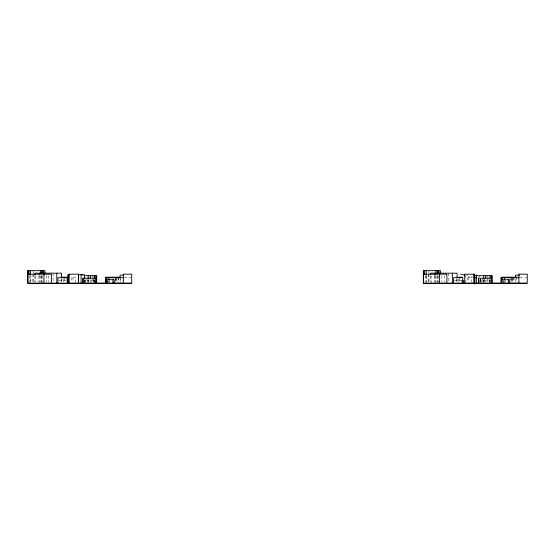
<?xml version="1.0" encoding="UTF-8"?>
<svg xmlns="http://www.w3.org/2000/svg" width="555" height="555" viewBox="0 0 555 555"><rect width="100%" height="100%" fill="white"/><g stroke="black" fill="none" stroke-linecap="round" stroke-linejoin="round"><path stroke-width="0.42" stroke-dasharray="2.77 2.08" d="M81.585 275.689L83.312 275.689M124.348 277.701L131.223 277.701M519.896 277.701L526.771 277.701M58.774 280.219L66.08 280.219M454.323 280.219L462.44 280.219M466.575 275.578L472.576 277.084M516.247 277.202L516.247 282.433M515.644 279.214L515.644 282.433M513.923 277.202L513.923 282.377M513.84 277.202L513.84 282.377M512.515 278.492L512.515 282.446M512.182 277.701L512.182 282.446M511.335 278.922L511.335 282.377M511.224 277.202L511.224 282.377M510.767 277.701L510.767 282.446M505.348 280.65L505.348 282.377M504.426 280.865L504.426 282.446M503.496 281.121L503.496 282.53M503.225 280.65L503.225 282.377M503.08 280.65L503.08 282.377M490.218 279.88L490.218 282.398M490.065 279.88L490.065 282.398M489.572 279.88L489.572 282.398M489.316 279.88L489.316 282.398M489.017 275.689L489.017 277.368M489.017 278.208L489.017 282.398M487.762 275.689L487.762 277.368M487.762 278.208L487.762 282.398M486.936 279.88L486.936 282.398M485.84 279.88L485.84 282.398M484.591 278.208L484.591 282.398M484.182 279.88L484.182 282.398M483.724 279.88L483.724 282.398M483.613 279.88L483.613 282.398M483.1 279.88L483.1 282.398M482.572 278.208L482.572 282.398M481.185 279.88L481.185 282.398M480.63 279.88L480.63 282.398M480.318 278.208L480.318 282.398M479.437 279.88L479.437 282.398M479.187 275.689L479.187 277.368M471.306 282.377L471.306 277.202L467.137 277.202L467.137 282.377M468.503 277.202L468.503 282.377M465.596 275.19L465.596 282.433M461.913 280.219L461.913 282.481M459.762 277.701L459.762 282.446M458.805 278.922L458.805 282.377M457.112 279.047L457.112 282.398M456.786 278.492L456.786 282.446M448.627 273.171L448.627 282.398M444.25 275.689L444.25 282.398M441.877 275.689L441.877 282.398M438.2 275.689L438.2 282.398M437.278 275.689L437.278 282.398M437.09 275.689L437.09 282.398M435.89 275.689L435.89 282.398M435.023 275.689L435.023 282.398M434.412 275.689L434.412 282.398M431.173 275.828L431.173 282.412M430.43 275.689L430.43 282.398M428.925 270.66L428.925 273.171M428.925 274.01L428.925 282.398M428.425 274.177L428.425 282.412M426.191 275.689L426.191 282.398M426.143 275.689L426.122 282.398M425.151 275.828L425.151 282.412M120.699 277.202L120.699 282.433M120.095 279.214L120.095 282.433M118.381 277.202L118.381 282.377M118.291 277.202L118.291 282.377M116.966 278.492L116.966 282.446M116.633 277.701L116.633 282.446M115.794 278.922L115.794 282.377M115.676 277.202L115.676 282.377M115.218 277.701L115.218 282.446M109.807 280.65L109.807 282.377M108.884 280.865L108.884 282.446M107.954 281.121L107.954 282.53M107.684 280.65L107.684 282.377M107.538 280.65L107.538 282.377M94.676 279.88L94.676 282.398M94.523 279.88L94.523 282.398M94.031 279.88L94.031 282.398M93.767 279.88L93.767 282.398M93.476 275.689L93.476 277.368M93.476 278.208L93.476 282.398M92.213 275.689L92.213 277.368M92.213 278.208L92.213 282.398M91.388 279.88L91.388 282.398M90.298 279.88L90.298 282.398M89.043 278.208L89.043 282.398M88.633 279.88L88.633 282.398M88.072 279.88L88.176 282.398M87.551 279.88L87.551 282.398M87.031 278.208L87.031 282.398M85.636 279.88L85.636 282.398M85.081 279.88L85.081 282.398M84.776 279.88L84.776 282.398M84.61 279.88L84.61 282.398M84.513 279.817L84.589 282.398M75.757 282.377L75.757 277.202L71.588 277.202L71.588 282.377M72.955 277.202L72.955 282.377M64.213 277.701L64.213 282.446M63.263 278.922L63.263 282.377M61.563 279.047L61.563 282.398M61.237 278.492L61.237 282.446M53.079 273.171L53.079 282.398M48.701 275.689L48.701 282.398M46.336 275.689L46.336 282.398M42.652 275.689L42.679 282.398M41.736 275.689L41.736 282.398M41.549 275.689L41.549 282.398M40.39 275.689L40.39 282.398M39.481 275.689L39.481 282.398M38.871 275.689L38.871 282.398M35.631 275.828L35.631 282.412M34.889 275.689L34.889 282.398M33.376 270.66L33.376 273.171M33.376 274.01L33.376 282.398M32.884 274.177L32.884 282.412M29.602 275.828L29.602 282.412M480.158 282.398L480.158 278.208L480.131 282.398M30.643 282.398L30.601 275.689L30.574 282.398"/><path stroke-width="0.83" d="M27.75 270.66L44.983 270.66L44.983 273.171M423.292 270.66L440.531 270.66L440.531 273.171M27.875 274.177L51.358 274.177L51.358 283.237M78.567 274.177L78.567 283.237L78.595 274.177L69.174 274.177L69.174 283.237M423.423 274.177L446.9 274.177L446.9 283.237M68.092 274.683L68.092 283.237L68.05 274.683L69.819 274.683M78.449 274.683L84.513 274.683L84.513 278.104M123.515 275.19L120.095 275.19L120.095 277.604M474.046 275.19L476.62 275.19L476.585 283.237M519.473 275.19L515.644 275.19L515.644 277.604M84.173 275.689L96.709 275.689L96.709 283.237M476.1 275.689L492.257 275.689L492.257 283.237M61.182 277.202L66.808 277.202M105.825 277.202L119.929 277.202M456.73 277.202L462.357 277.202M516.247 277.202L501.366 277.202L501.366 283.237M123.64 277.701L105.63 277.701L105.63 283.237M519.182 277.701L501.179 277.701L501.179 283.237M476.585 278.09L473.609 277.333M423.423 283.237L527.25 283.237L527.25 274.177L518.876 274.177L518.876 283.237M474.851 284.34L474.886 276.452M460.539 274.066L464.549 275.072M526.744 283.237L423.423 283.334L423.389 270.66L423.292 283.237M509.698 283.237L509.698 279.713L501.838 279.713L501.838 283.237M508.533 279.713L508.533 283.237M504.426 277.701L504.426 280.074M502.344 277.701L502.344 280.074M501.262 277.701L501.262 283.237M491.598 283.237L491.591 278.208L478.465 278.208L478.465 283.237M491.446 275.689L491.376 278.208M490.218 275.689L490.218 278.208M485.84 275.689L485.84 278.208M483.724 275.689L483.724 278.208M478.563 278.208L478.563 283.237M474.137 283.237L474.137 274.177L464.722 274.177L464.722 283.237M474.109 274.177L474.109 283.237M463.252 280.219L463.252 283.237M462.738 283.237L462.738 277.701L453.484 277.701L453.484 283.237M457.112 277.368L457.112 273.171L430.43 273.171L430.43 274.85M452.353 273.171L452.353 283.237M439.615 273.171L439.615 274.85M439.546 274.177L439.546 283.237M438.859 270.66L438.859 273.171M438.221 270.66L438.221 273.171M437.278 270.66L437.278 273.171M435.89 270.66L435.89 273.171M435.023 273.171L435.023 274.85M426.143 270.66L426.143 274.85M424.568 270.66L424.568 274.85M131.202 283.237L27.875 283.334L27.847 270.66L27.799 283.237L131.708 283.237L131.708 274.177L123.335 274.177L123.335 283.237M114.15 283.237L114.15 279.713L106.296 279.713L106.296 283.237M112.991 279.713L112.991 283.237M108.884 277.701L108.884 280.074M106.796 277.701L106.796 283.237M105.714 277.701L105.714 283.237M96.043 283.237L96.043 278.208L82.917 278.208L82.917 283.237M95.897 275.689L95.828 283.237M94.676 275.689L94.676 278.208M90.298 275.689L90.298 278.208M88.176 275.689L88.176 278.208M83.021 278.208L83.021 283.237M81.079 274.683L81.079 283.237M67.703 280.219L67.703 283.237M67.19 283.237L67.19 277.701L57.942 277.701L57.942 283.237M61.563 277.368L61.563 273.171L34.889 273.171L34.889 274.85M56.811 273.171L56.811 283.237M44.074 273.171L44.074 274.85M44.005 274.177L44.005 283.237M43.311 270.66L43.311 273.171M42.679 270.66L42.679 273.171M41.736 270.66L41.736 273.171M40.348 270.66L40.348 273.171M39.481 273.171L39.481 274.85M30.601 270.66L30.601 274.85M29.02 270.66L29.02 274.85"/></g></svg>
